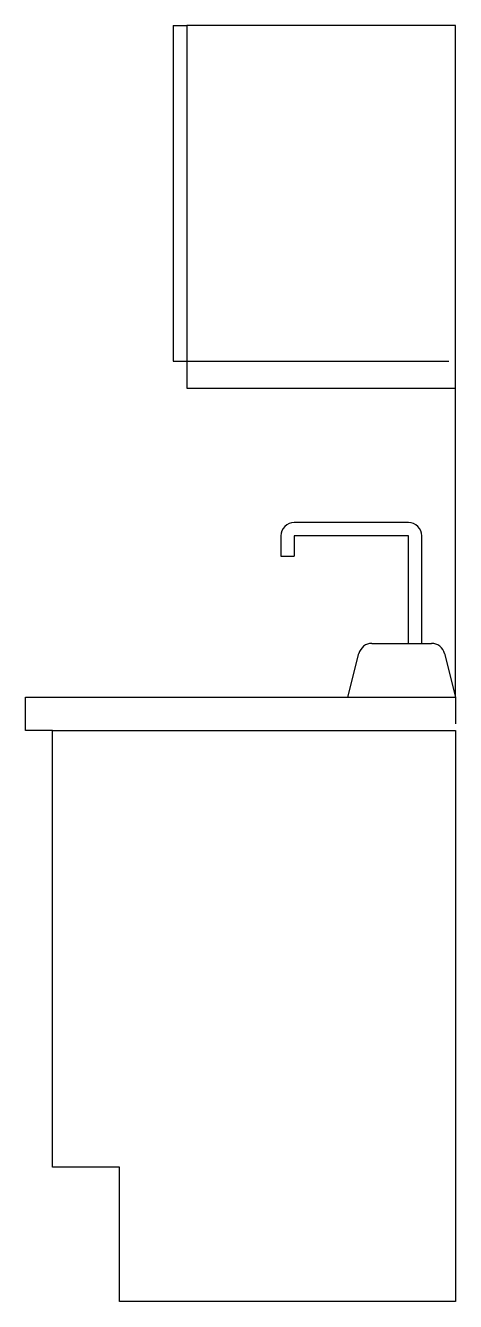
# Model space of a CAD drawing. Extents: x -64 to 0, y 0 to 190.
import ezdxf

# ---------------------------------------------------------------- set-up
doc = ezdxf.new("R2010")
doc.units = 0
doc.header["$LTSCALE"] = 50
doc.header["$MEASUREMENT"] = 0
doc.layers.get('0').update_dxf_attribs({"linetype": 'CONTINUOUS'})

msp = doc.modelspace()

# ---------------------------------------------------------------- linework, layer by layer
at = {"color": 0, "linetype": 'ByBlock'}
for p, q in [((-42, 190), (-42, 140)), ((-42, 190), (-40, 190)), ((-40, 190), (-40, 140)), ((0, 190), (-40, 190)), ((0, 90), (0, 190)), ((-42, 140), (-40, 140)), ((-40, 140), (-40, 136)), ((-40, 140), (-1, 140)), ((-40, 136), (0, 136)), ((-26, 111), (-24, 111)), ((-12.44, 98), (-3.56, 98)), ((-16, 90), (-14.38, 96.49)), ((-1.62, 96.49), (0, 90)), ((-64, 90), (0, 90)), ((-64, 85), (-64, 90)), ((-16, 90), (0, 90)), ((0, 90), (0, 86)), ((-60, 85), (-64, 85)), ((-60, 85), (0, 85)), ((-60, 20), (-60, 85)), ((0, 85), (0, 0)), ((-50, 20), (-60, 20)), ((-50, 0), (-50, 20)), ((0, 0), (-50, 0))]:
    msp.add_line(p, q, dxfattribs=at)
msp.add_lwpolyline([(-5, 98), (-5, 114, 0.414214), (-7, 116), (-24, 116, 0.414214), (-26, 114), (-26, 111)], format="xyb", dxfattribs=at)
msp.add_lwpolyline([(-7, 98), (-7, 114), (-24, 114), (-24, 111)], dxfattribs=at)
for centre, start, end in [((-12.44, 96), 90, 165.9638), ((-3.56, 96), 14.0362, 90)]:
    msp.add_arc(centre, 2, start, end, dxfattribs=at)

doc.saveas('drawing.dxf')
